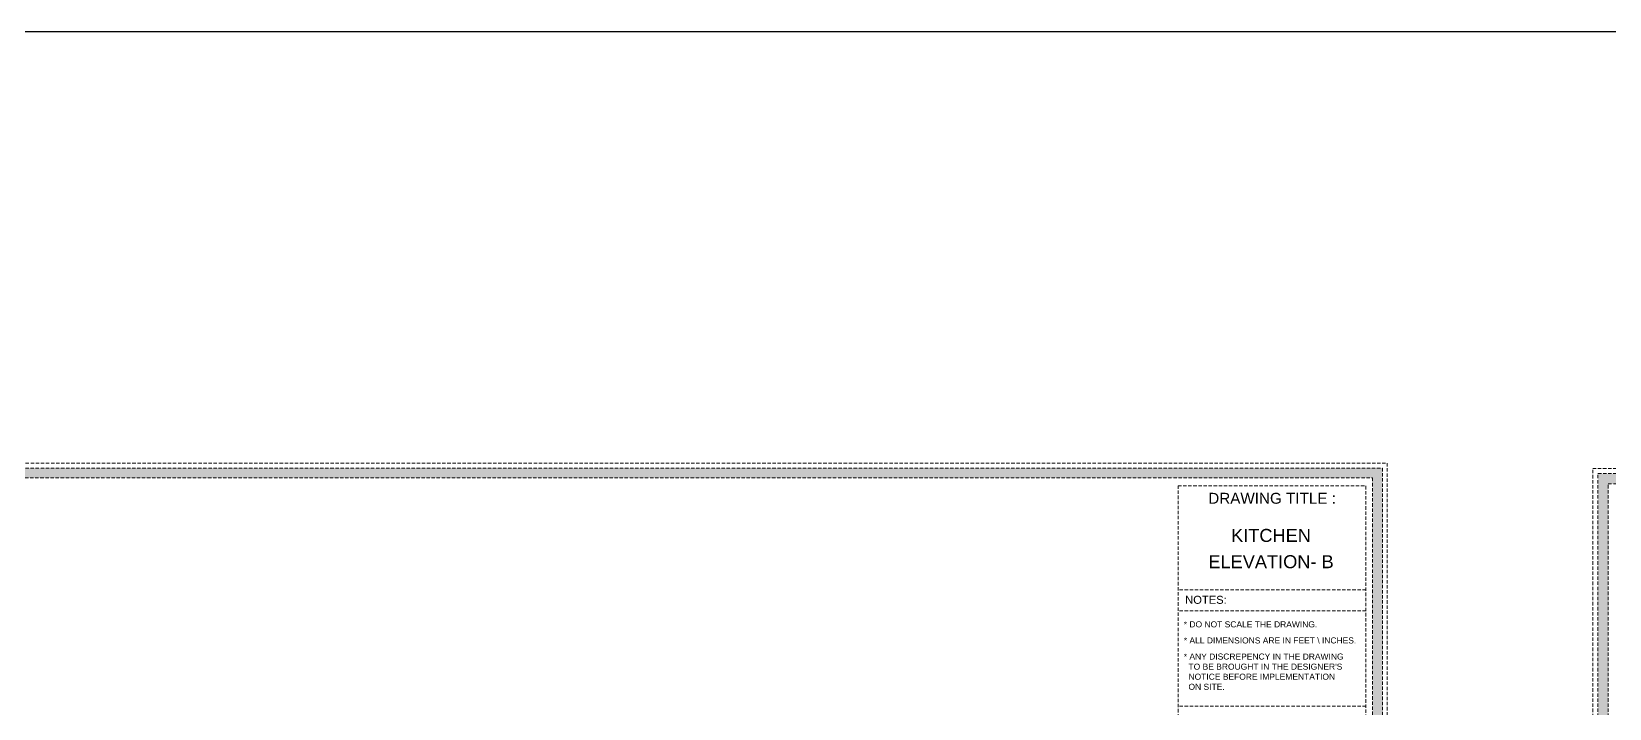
# Model space of a CAD drawing. Header units: millimetres. Extents: x 56222 to 3066687, y -650199 to -121287.
# Drawn here: x 140523.7 to 140989.5, y -185166.6 to -184966.7 of the extents above; entities that cross this region are included whole.
import ezdxf
from ezdxf.enums import TextEntityAlignment as Align

# ---------------------------------------------------------------- set-up
doc = ezdxf.new("R2010")
doc.units = ezdxf.units.MM
doc.header["$MEASUREMENT"] = 0
doc.linetypes.add('DASHEDX2', pattern=[1.5, 1, -0.5])
for name, color, linetype, lineweight in [('Dimension', 10, 'DASHEDX2', 20), ('NAME PLATE', 7, 'Continuous', 25), ('XX~SLAB ( BEAM )~ ( DIM )', 7, 'Continuous', 9)]:
    doc.layers.add(name, color=color, linetype=linetype, lineweight=lineweight)
doc.styles.add('Arial', font='arial.ttf')

msp = doc.modelspace()

# ---------------------------------------------------------------- hatches: boundary and pattern name
at = {"layer": 'Dimension', "true_color": 0xd39e00}
h = msp.add_hatch(color=42, dxfattribs=at)
h.paths.add_polyline_path([(140509.9, -185095.66), (140509.9, -185386.07), (140922.49, -185386.07), (140922.49, -185095.66)])
h.paths.add_polyline_path([(140512.79, -185098.56), (140919.59, -185098.56), (140919.59, -185383.18), (140512.79, -185383.18)], flags=16)
h = msp.add_hatch(color=42, dxfattribs=at)
h.paths.add_polyline_path([(140986.15, -185097.29), (140986.15, -185401.68), (141418.59, -185401.68), (141418.59, -185097.29)])
h.paths.add_polyline_path([(140989.19, -185100.33), (141415.55, -185100.33), (141415.55, -185398.64), (140989.19, -185398.64)], flags=16)

# ---------------------------------------------------------------- linework, layer by layer
at = {"layer": 'Dimension', "color": 42, "true_color": 0xd39e00}
for p, q in [((140917.63, -185131.57, 0.26), (140862.19, -185131.57, 0.26)), ((140917.63, -185137.82, 0.26), (140862.19, -185137.82, 0.26)), ((140917.63, -185166, 0.26), (140862.19, -185166, 0.26))]:
    msp.add_line(p, q, dxfattribs=at)
for points, elevation in [([(140508.45, -185094.21), (140923.94, -185094.21), (140923.94, -185387.52), (140508.45, -185387.52)], 0.26), ([(140509.9, -185095.66), (140922.49, -185095.66), (140922.49, -185386.07), (140509.9, -185386.07)], 0.26), ([(140984.63, -185095.78), (141420.1, -185095.78), (141420.1, -185403.19), (140984.63, -185403.19)], 0.13), ([(140512.79, -185098.56), (140919.59, -185098.56), (140919.59, -185383.18), (140512.79, -185383.18)], 0.26), ([(140862.19, -185380.79), (140862.19, -185100.94), (140917.63, -185100.94), (140917.63, -185380.79)], 0.26), ([(140986.15, -185097.29), (141418.59, -185097.29), (141418.59, -185401.68), (140986.15, -185401.68)], 0.13), ([(140989.19, -185100.33), (141415.55, -185100.33), (141415.55, -185398.64), (140989.19, -185398.64)], 0.13)]:
    msp.add_lwpolyline(points, close=True, dxfattribs=dict(at, elevation=elevation))
at = {"layer": 'XX~SLAB ( BEAM )~ ( DIM )', "color": 3, "lineweight": 30}
msp.add_lwpolyline([(139732.46, -184966.74), (142065.68, -184966.74), (142065.68, -185767.3), (139732.46, -185767.3)], close=True, dxfattribs=at)

# ---------------------------------------------------------------- texts
at = {"layer": 'NAME PLATE', "style": 'Arial'}
for s, height, p in [('DRAWING TITLE : ', 3.2163, (140890.57, -185106.18, 0.26)), ('KITCHEN', 3.844, (140889.62, -185117.46, 0.26)), ('ELEVATION- B', 3.844, (140889.63, -185125.22, 0.26)), ('NOTES:', 2.363, (140870.42, -185135.74, 0.26))]:
    msp.add_text(s, height=height, dxfattribs=at).set_placement(p, align=Align.CENTER)
at = {"layer": 'NAME PLATE', "char_height": 1.7874, "width": 69.0551, "attachment_point": 1, "style": 'Arial'}
for s, insert in [('* DO NOT SCALE THE DRAWING.', (140863.88, -185140.91, 0.26)), ('* ALL DIMENSIONS ARE IN FEET \\\\ INCHES.', (140863.88, -185145.66, 0.26)), ("* ANY DISCREPENCY IN THE DRAWING \\P  TO BE BROUGHT IN THE DESIGNER'S\\P  NOTICE BEFORE IMPLEMENTATION \\P  ON SITE.", (140863.88, -185150.42, 0.26))]:
    msp.add_mtext(s, dxfattribs=dict(at, insert=insert))

doc.saveas('drawing.dxf')
